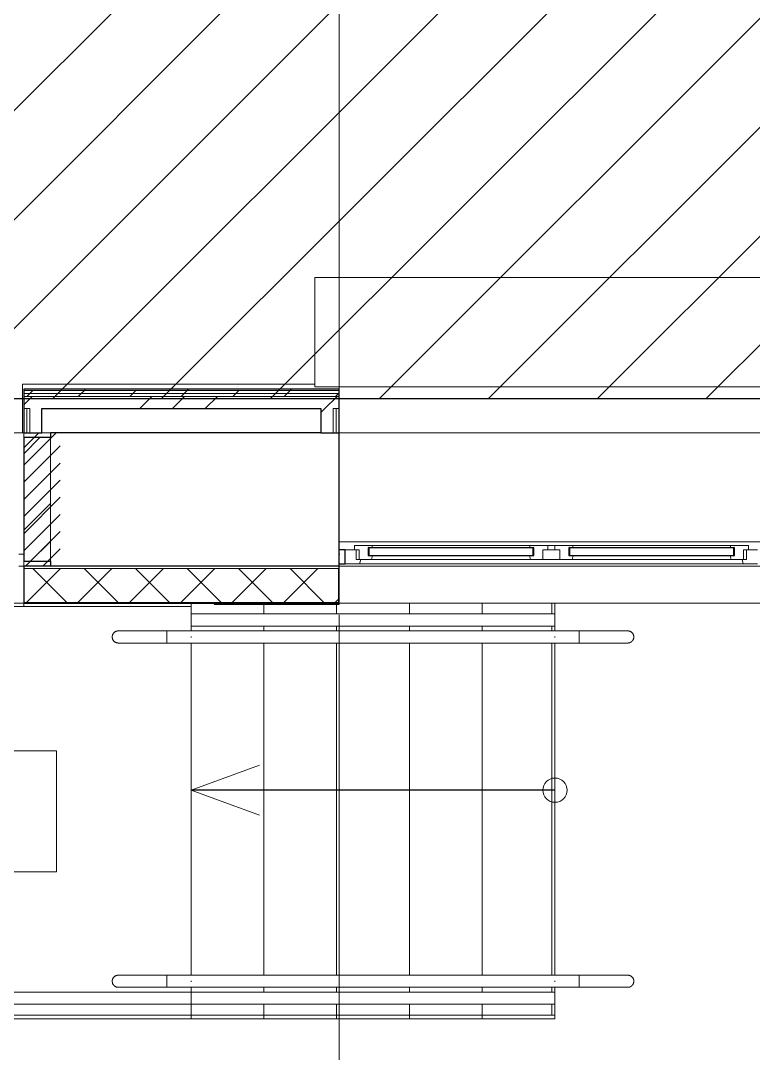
# Model space of a CAD drawing. Header units: millimetres. Extents: x -259809 to 472825, y -397243 to 31861.
# Drawn here: x -47818 to -44798, y -339792 to -335532 of the extents above; entities that cross this region are included whole.
import ezdxf

# ---------------------------------------------------------------- set-up
doc = ezdxf.new("R2010")
doc.units = ezdxf.units.MM
doc.linetypes.add('ADSK_Линия сетки', pattern=[25, 20, -2.5, 0, -2.5])
doc.linetypes.add('ADSK_Штриховая_ш2 п1_5', pattern=[4.5, 3, -1.5])
for name, color, linetype, lineweight in [('_ Окна', 252, 'Continuous', 30), ('Аннотация', 252, 'Continuous', 18), ('Двери', 252, 'Continuous', 9), ('Лестницы', 252, 'Continuous', 9), ('лс', 5, 'Continuous', 30), ('Ограждение', 252, 'Continuous', 9), ('Окна', 252, 'Continuous', 9), ('Оси', 252, 'Continuous', 9), ('Стены внутренние', 252, 'Continuous', 18), ('Стены наружные', 252, 'Continuous', 18), ('Стены штриховка', 7, 'Continuous', 9)]:
    doc.layers.add(name, color=color, linetype=linetype, lineweight=lineweight)
doc.layers.add('Узлы', color=252, linetype='Continuous')

# ---------------------------------------------------------------- blocks, each defined once
blk = doc.blocks.new('1 этаж')
at = {"layer": 'Двери', "lineweight": 18, "true_color": 0x636466}
h = blk.add_hatch(dxfattribs=at)
h.set_pattern_fill('FP_2', color=251, angle=180, style=0, pattern_type=2)
h.set_pattern_definition([(225, (-48530.8, 15179.687), (35.3553, -35.3553), [])])
h.paths.add_polyline_path([(-47805.8, 14904.7), (-47655.8, 14904.7), (-47655.8, 15454.7), (-47805.8, 15454.7), (-47805.8, 15086.7)])
h.paths.add_polyline_path([(-49505.8, 14904.7), (-49505.8, 15454.7), (-49655.8, 15454.7), (-49655.8, 14904.7), (-49546.1, 14904.7)])
at = {"layer": '_ Окна', "color": 251, "true_color": 0x636466}
for p, q in [((-46480.8, 14972.7), (-46505.8, 14972.7)), ((-46480.8, 14914.7), (-46480.8, 14972.7)), ((-46382.8, 14980.7), (-46385.8, 14980.7)), ((-46385.8, 14980.7), (-46385.8, 14948.7)), ((-45705.8, 14980.7), (-46382.8, 14980.7)), ((-46382.8, 14980.7), (-46382.8, 14948.7)), ((-46382.8, 14948.7), (-46382.8, 14980.7)), ((-45705.8, 14948.7), (-45705.8, 14980.7)), ((-45705.8, 14980.7), (-45705.8, 14948.7)), ((-45702.8, 14980.7), (-45705.8, 14980.7)), ((-45702.8, 14948.7), (-45702.8, 14980.7)), ((-45555.8, 14980.7), (-45558.8, 14980.7)), ((-45558.8, 14980.7), (-45558.8, 14948.7)), ((-44878.8, 14980.7), (-45555.8, 14980.7)), ((-45555.8, 14980.7), (-45555.8, 14948.7)), ((-45555.8, 14948.7), (-45555.8, 14980.7)), ((-44878.8, 14948.7), (-44878.8, 14980.7)), ((-44878.8, 14980.7), (-44878.8, 14948.7)), ((-44875.8, 14980.7), (-44878.8, 14980.7)), ((-44875.8, 14948.7), (-44875.8, 14980.7)), ((-46505.8, 14914.7), (-46480.8, 14914.7)), ((-46385.8, 14948.7), (-46382.8, 14948.7)), ((-46382.8, 14948.7), (-45705.8, 14948.7)), ((-45705.8, 14948.7), (-45702.8, 14948.7)), ((-45558.8, 14948.7), (-45555.8, 14948.7)), ((-45555.8, 14948.7), (-44878.8, 14948.7)), ((-44878.8, 14948.7), (-44875.8, 14948.7))]:
    blk.add_line(p, q, dxfattribs=at)
at = {"layer": '_ Окна', "color": 251, "lineweight": 18, "true_color": 0x636466}
for p, q in [((-46442.8, 14972.7), (-46480.8, 14972.7)), ((-46480.8, 14972.7), (-46480.8, 14914.7)), ((-46386.8, 14989.7), (-46442.8, 14989.7)), ((-46442.8, 14989.7), (-46442.8, 14972.7)), ((-46442.8, 14972.7), (-46422.8, 14972.7)), ((-46434.8, 14931.7), (-46434.8, 14972.7)), ((-46422.8, 14972.7), (-46422.8, 14931.7)), ((-46385.8, 14988.7), (-46386.8, 14989.7)), ((-46384.8, 14989.7), (-46385.8, 14988.7)), ((-46385.8, 14948.7), (-46385.8, 14980.7)), ((-46385.8, 14980.7), (-46367.8, 14980.7)), ((-46370.2, 14989.7), (-46384.8, 14989.7)), ((-46367.8, 14980.7), (-46370.2, 14989.7)), ((-45718.4, 14989.7), (-45720.8, 14980.7)), ((-45720.8, 14980.7), (-45702.8, 14980.7)), ((-45703.8, 14989.7), (-45718.4, 14989.7)), ((-45702.8, 14988.7), (-45703.8, 14989.7)), ((-45701.8, 14989.7), (-45702.8, 14988.7)), ((-45702.8, 14980.7), (-45702.8, 14948.7)), ((-45645.8, 14989.7), (-45701.8, 14989.7)), ((-45665.8, 14931.7), (-45665.8, 14972.7)), ((-45665.8, 14972.7), (-45645.8, 14972.7)), ((-45645.8, 14972.7), (-45645.8, 14989.7)), ((-45559.8, 14989.7), (-45615.8, 14989.7)), ((-45615.8, 14989.7), (-45615.8, 14972.7)), ((-45615.8, 14972.7), (-45595.8, 14972.7)), ((-45595.8, 14972.7), (-45595.8, 14931.7)), ((-45558.8, 14988.7), (-45559.8, 14989.7)), ((-45557.8, 14989.7), (-45558.8, 14988.7)), ((-45558.8, 14948.7), (-45558.8, 14980.7)), ((-45558.8, 14980.7), (-45540.8, 14980.7)), ((-45543.2, 14989.7), (-45557.8, 14989.7)), ((-45540.8, 14980.7), (-45543.2, 14989.7)), ((-44891.4, 14989.7), (-44893.8, 14980.7)), ((-44893.8, 14980.7), (-44875.8, 14980.7)), ((-44876.8, 14989.7), (-44891.4, 14989.7)), ((-44875.8, 14988.7), (-44876.8, 14989.7)), ((-44874.8, 14989.7), (-44875.8, 14988.7)), ((-44875.8, 14980.7), (-44875.8, 14948.7)), ((-44818.8, 14989.7), (-44874.8, 14989.7)), ((-44838.8, 14931.7), (-44838.8, 14972.7)), ((-44838.8, 14972.7), (-44818.8, 14972.7)), ((-44826.8, 14972.7), (-44826.8, 14931.7)), ((-44818.8, 14972.7), (-44818.8, 14989.7)), ((-44780.8, 14972.7), (-44818.8, 14972.7)), ((-46480.8, 14914.7), (-46421.4, 14914.7)), ((-46422.8, 14931.7), (-46434.8, 14931.7)), ((-46422.8, 14931.7), (-46372.4, 14931.7)), ((-46421.4, 14914.7), (-46416.8, 14931.7)), ((-46367.8, 14948.7), (-46385.8, 14948.7)), ((-46372.4, 14931.7), (-46367.8, 14948.7)), ((-45702.8, 14948.7), (-45720.8, 14948.7)), ((-45720.8, 14948.7), (-45716.2, 14931.7)), ((-45716.2, 14931.7), (-45665.8, 14931.7)), ((-45595.8, 14931.7), (-45545.4, 14931.7)), ((-45540.8, 14948.7), (-45558.8, 14948.7)), ((-45545.4, 14931.7), (-45540.8, 14948.7)), ((-44875.8, 14948.7), (-44893.8, 14948.7)), ((-44893.8, 14948.7), (-44889.2, 14931.7)), ((-44889.2, 14931.7), (-44838.8, 14931.7)), ((-44844.8, 14931.7), (-44840.2, 14914.7)), ((-44840.2, 14914.7), (-44780.8, 14914.7)), ((-44826.8, 14931.7), (-44838.8, 14931.7))]:
    blk.add_line(p, q, dxfattribs=at)
at = {"layer": 'Аннотация', "color": 251, "lineweight": 20, "true_color": 0x636466}
for p, q in [((-48970.3, 14143.7), (-47670.3, 14143.7)), ((-47670.3, 14143.7), (-47670.3, 13643.7)), ((-47115.8, 13980.7), (-46833.9, 14083.3)), ((-47115.8, 13980.7), (-46833.9, 13878.1)), ((-47670.3, 13643.7), (-48970.3, 13643.7))]:
    blk.add_line(p, q, dxfattribs=at)
blk.add_circle((-45615.8, 13980.7), 50, dxfattribs=at)
at = {"layer": 'Двери', "color": 251, "linetype": 'ADSK_Штриховая_ш2 п1_5', "true_color": 0x636466}
for p, q in [((-47655.8, 15454.7), (-47805.8, 15454.7)), ((-47805.8, 15454.7), (-47805.8, 14904.7)), ((-47805.8, 14904.7), (-47655.8, 14904.7))]:
    blk.add_line(p, q, dxfattribs=at)
at = {"layer": 'Двери', "color": 251, "true_color": 0x636466}
for p, q in [((-47805.8, 14954.7), (-47825.8, 14954.7)), ((-47805.8, 14904.7), (-47805.8, 14954.7)), ((-47825.8, 14904.7), (-47805.8, 14904.7))]:
    blk.add_line(p, q, dxfattribs=at)
at = {"layer": 'Лестницы', "color": 251, "true_color": 0x636466}
for p, q in [((-47752.2, 14904.7), (-47805.8, 14904.7)), ((-47115.8, 14707.7), (-47115.8, 14737.7)), ((-47115.8, 14707.7), (-47115.8, 14737.7)), ((-46815.8, 14707.7), (-46815.8, 14747.7)), ((-46815.8, 14707.7), (-46815.8, 14747.7)), ((-46515.8, 14707.7), (-46515.8, 14747.8)), ((-46515.8, 14707.7), (-46515.8, 14747.8)), ((-46215.8, 14707.7), (-46215.8, 14752.7)), ((-46215.8, 14707.7), (-46215.8, 14752.7)), ((-45915.8, 14707.7), (-45915.8, 14752.7)), ((-45915.8, 14707.7), (-45915.8, 14752.7)), ((-47115.8, 14637.7), (-47115.8, 14657.7)), ((-47115.8, 14637.7), (-47115.8, 14657.7)), ((-46815.8, 14637.7), (-46815.8, 14657.7)), ((-46815.8, 14637.7), (-46815.8, 14657.7)), ((-46515.8, 14637.7), (-46515.8, 14657.7)), ((-46515.8, 14637.7), (-46515.8, 14657.7)), ((-46215.8, 14637.7), (-46215.8, 14657.7)), ((-46215.8, 14637.7), (-46215.8, 14657.7)), ((-45915.8, 14637.7), (-45915.8, 14657.7)), ((-45915.8, 14637.7), (-45915.8, 14657.7)), ((-47115.8, 13217.7), (-47115.8, 14587.7)), ((-47115.8, 13217.7), (-47115.8, 14587.7)), ((-46815.8, 13217.7), (-46815.8, 14587.7)), ((-46815.8, 13217.7), (-46815.8, 14587.7)), ((-46515.8, 13217.7), (-46515.8, 14587.7)), ((-46515.8, 13217.7), (-46515.8, 14587.7)), ((-46215.8, 13217.7), (-46215.8, 14587.7)), ((-46215.8, 13217.7), (-46215.8, 14587.7)), ((-45915.8, 13217.7), (-45915.8, 14587.7)), ((-45915.8, 13217.7), (-45915.8, 14587.7)), ((-47115.8, 13147.7), (-47115.8, 13167.7)), ((-47115.8, 13147.7), (-47115.8, 13167.7)), ((-46815.8, 13147.7), (-46815.8, 13167.7)), ((-46815.8, 13147.7), (-46815.8, 13167.7)), ((-46515.8, 13147.7), (-46515.8, 13167.7)), ((-46515.8, 13147.7), (-46515.8, 13167.7)), ((-46215.8, 13147.7), (-46215.8, 13167.7)), ((-46215.8, 13147.7), (-46215.8, 13167.7)), ((-45915.8, 13147.7), (-45915.8, 13167.7)), ((-45915.8, 13147.7), (-45915.8, 13167.7)), ((-47115.8, 13052.7), (-47115.8, 13097.7)), ((-47115.8, 13052.7), (-47115.8, 13097.7)), ((-46815.8, 13052.7), (-46815.8, 13097.7)), ((-46815.8, 13052.7), (-46815.8, 13097.7)), ((-46515.8, 13052.7), (-46515.8, 13097.7)), ((-46515.8, 13052.7), (-46515.8, 13097.7)), ((-46215.8, 13052.7), (-46215.8, 13097.7)), ((-46215.8, 13052.7), (-46215.8, 13097.7)), ((-45915.8, 13052.7), (-45915.8, 13097.7)), ((-45915.8, 13052.7), (-45915.8, 13097.7)), ((-49645.8, 13052.7), (-47115.8, 13052.7)), ((-46815.8, 13052.7), (-47115.8, 13052.7)), ((-46515.8, 13052.7), (-46815.8, 13052.7)), ((-46215.8, 13052.7), (-46515.8, 13052.7)), ((-45915.8, 13052.7), (-46215.8, 13052.7)), ((-45628.8, 13052.7), (-45915.8, 13052.7))]:
    blk.add_line(p, q, dxfattribs=at)
at = {"layer": 'Ограждение', "color": 251, "true_color": 0x636466}
for p, q in [((-46605.8, 15644.7), (-46605.8, 16094.7)), ((-41855.8, 16094.7), (-46605.8, 16094.7)), ((-47810.8, 15454.7), (-47810.8, 15654.7)), ((-47810.8, 15654.7), (-46605.8, 15654.7)), ((-41855.8, 15644.7), (-46605.8, 15644.7)), ((-46505.8, 15634.7), (-46505.8, 15644.7)), ((-47810.8, 15454.7), (-47805.8, 15454.7)), ((-47730.8, 15454.7), (-47695.8, 15454.7)), ((-46505.8, 15454.7), (-44755.8, 15454.7)), ((-46505.8, 15004.7), (-44755.8, 15004.7)), ((-47115.8, 14657.7), (-47115.8, 14707.7)), ((-45615.8, 14707.7), (-47115.8, 14707.7)), ((-45615.8, 14707.7), (-45615.8, 14657.7)), ((-45615.8, 14657.7), (-47115.8, 14657.7)), ((-47121.9, 14637.7), (-47215.8, 14637.7)), ((-47215.8, 14587.7), (-47215.8, 14637.7)), ((-47115.8, 14637.7), (-47215.8, 14637.7)), ((-47215.8, 14615), (-47215.8, 14610.3)), ((-47215.8, 14612.7), (-47215.8, 14615)), ((-47215.8, 14610.3), (-47215.8, 14612.7)), ((-45621.9, 14637.7), (-47121.9, 14637.7)), ((-45615.8, 14637.7), (-47115.8, 14637.7)), ((-45515.8, 14637.7), (-45616.4, 14637.7)), ((-45515.8, 14637.7), (-45615.8, 14637.7)), ((-45515.8, 14587.7), (-45515.8, 14637.7)), ((-45515.8, 14610.3), (-45515.8, 14615)), ((-45515.8, 14615), (-45515.8, 14612.7)), ((-45515.8, 14612.7), (-45515.8, 14610.3)), ((-47215.8, 14587.7), (-47121.9, 14587.7)), ((-47115.8, 14587.7), (-47215.8, 14587.7)), ((-47121.9, 14587.7), (-45621.9, 14587.7)), ((-45615.8, 14587.7), (-47115.8, 14587.7)), ((-45616.4, 14587.7), (-45515.8, 14587.7)), ((-45515.8, 14587.7), (-45615.8, 14587.7)), ((-47121.9, 13217.7), (-47215.8, 13217.7)), ((-47215.8, 13167.7), (-47215.8, 13217.7)), ((-47115.8, 13217.7), (-47215.8, 13217.7)), ((-45621.9, 13217.7), (-47121.9, 13217.7)), ((-45615.8, 13217.7), (-47115.8, 13217.7)), ((-45515.8, 13217.7), (-45616.4, 13217.7)), ((-45515.8, 13217.7), (-45615.8, 13217.7)), ((-45515.8, 13167.7), (-45515.8, 13217.7)), ((-47215.8, 13195), (-47215.8, 13190.3)), ((-47215.8, 13192.7), (-47215.8, 13195)), ((-47215.8, 13190.3), (-47215.8, 13192.7)), ((-47215.8, 13167.7), (-47121.9, 13167.7)), ((-47115.8, 13167.7), (-47215.8, 13167.7)), ((-47121.9, 13167.7), (-45621.9, 13167.7)), ((-45615.8, 13167.7), (-47115.8, 13167.7)), ((-45616.4, 13167.7), (-45515.8, 13167.7)), ((-45515.8, 13167.7), (-45615.8, 13167.7)), ((-45515.8, 13190.3), (-45515.8, 13195)), ((-45515.8, 13195), (-45515.8, 13192.7)), ((-45515.8, 13192.7), (-45515.8, 13190.3)), ((-47115.8, 13147.7), (-49550.8, 13147.7)), ((-47115.8, 13097.7), (-47115.8, 13147.7)), ((-45615.8, 13147.7), (-47115.8, 13147.7)), ((-47115.8, 13120.3), (-47115.8, 13125)), ((-45615.8, 13147.7), (-45615.8, 13097.7)), ((-49600.8, 13097.7), (-47115.8, 13097.7)), ((-45615.8, 13097.7), (-47115.8, 13097.7))]:
    blk.add_line(p, q, dxfattribs=at)
at = {"layer": 'Ограждение', "color": 251, "true_color": 0x636466, "flags": 128}
for points in [[(-47440.8, 14612.7), (-47440.8, 14613.7), (-47440.7, 14614.7), (-47440.6, 14615.7), (-47440.5, 14616.7), (-47440.3, 14617.7), (-47440.1, 14618.6), (-47439.8, 14619.6), (-47439.5, 14620.6), (-47439.2, 14621.5), (-47438.8, 14622.4), (-47438.4, 14623.3), (-47438, 14624.2), (-47437.5, 14625.1), (-47437, 14626), (-47436.4, 14626.8), (-47435.9, 14627.6), (-47435.2, 14628.4), (-47434.6, 14629.2), (-47433.9, 14629.9), (-47433.2, 14630.6), (-47432.5, 14631.3), (-47431.7, 14632), (-47430.9, 14632.6), (-47430.1, 14633.2), (-47429.3, 14633.7), (-47428.5, 14634.2), (-47427.6, 14634.7), (-47426.7, 14635.2), (-47425.8, 14635.6), (-47424.9, 14636), (-47423.9, 14636.3), (-47423, 14636.6), (-47422, 14636.9), (-47421, 14637.1), (-47420.1, 14637.3), (-47419.1, 14637.5), (-47418.1, 14637.6), (-47417.1, 14637.7), (-47416.1, 14637.7), (-47415.8, 14637.7)], [(-47415.8, 14587.7), (-47416.8, 14587.7), (-47417.8, 14587.8), (-47418.8, 14587.9), (-47419.8, 14588), (-47420.8, 14588.2), (-47421.7, 14588.4), (-47422.7, 14588.7), (-47423.7, 14589), (-47424.6, 14589.3), (-47425.5, 14589.7), (-47426.5, 14590.1), (-47427.3, 14590.5), (-47428.2, 14591), (-47429.1, 14591.5), (-47429.9, 14592.1), (-47430.7, 14592.6), (-47431.5, 14593.2), (-47432.3, 14593.9), (-47433, 14594.6), (-47433.7, 14595.3), (-47434.4, 14596), (-47435.1, 14596.8), (-47435.7, 14597.5), (-47436.3, 14598.3), (-47436.8, 14599.2), (-47437.4, 14600), (-47437.9, 14600.9), (-47438.3, 14601.8), (-47438.7, 14602.7), (-47439.1, 14603.6), (-47439.4, 14604.6), (-47439.8, 14605.5), (-47440, 14606.5), (-47440.2, 14607.5), (-47440.4, 14608.4), (-47440.6, 14609.4), (-47440.7, 14610.4), (-47440.8, 14611.4), (-47440.8, 14612.4), (-47440.8, 14612.7)], [(-47215.8, 14637.7), (-47223.8, 14637.7), (-47231.8, 14637.7), (-47239.7, 14637.7), (-47247.7, 14637.7), (-47255.5, 14637.7), (-47263.3, 14637.7), (-47271.1, 14637.7), (-47278.7, 14637.7), (-47286.3, 14637.7), (-47293.7, 14637.7), (-47301, 14637.7), (-47308.2, 14637.7), (-47315.2, 14637.7), (-47322, 14637.7), (-47328.7, 14637.7), (-47335.2, 14637.7), (-47341.6, 14637.7), (-47347.7, 14637.7), (-47353.6, 14637.7), (-47359.3, 14637.7), (-47364.7, 14637.7), (-47369.9, 14637.7), (-47374.9, 14637.7), (-47379.6, 14637.7), (-47384.1, 14637.7), (-47388.3, 14637.7), (-47392.2, 14637.7), (-47395.8, 14637.7), (-47399.2, 14637.7), (-47402.2, 14637.7), (-47405, 14637.7), (-47407.4, 14637.7), (-47409.5, 14637.7), (-47411.4, 14637.7), (-47412.9, 14637.7), (-47414.1, 14637.7), (-47415, 14637.7), (-47415.5, 14637.7), (-47415.8, 14637.7), (-47415.8, 14637.7)], [(-47415.8, 14637.7), (-47415.6, 14637.7), (-47415.2, 14637.7), (-47414.4, 14637.7), (-47413.2, 14637.7), (-47411.8, 14637.7), (-47410.1, 14637.7), (-47408, 14637.7), (-47405.6, 14637.7), (-47403, 14637.7), (-47400, 14637.7), (-47396.8, 14637.7), (-47393.2, 14637.7), (-47389.4, 14637.7), (-47385.3, 14637.7), (-47380.9, 14637.7), (-47376.2, 14637.7), (-47371.3, 14637.7), (-47366.2, 14637.7), (-47360.8, 14637.7), (-47355.1, 14637.7), (-47349.3, 14637.7), (-47343.2, 14637.7), (-47337, 14637.7), (-47330.5, 14637.7), (-47323.9, 14637.7), (-47317, 14637.7), (-47310.1, 14637.7), (-47302.9, 14637.7), (-47295.7, 14637.7), (-47288.3, 14637.7), (-47280.8, 14637.7), (-47273.1, 14637.7), (-47265.4, 14637.7), (-47257.6, 14637.7), (-47249.8, 14637.7), (-47241.9, 14637.7), (-47233.9, 14637.7), (-47226, 14637.7), (-47218, 14637.7), (-47215.8, 14637.7)], [(-45515.8, 14637.7), (-45507.8, 14637.7), (-45499.8, 14637.7), (-45491.9, 14637.7), (-45483.9, 14637.7), (-45476.1, 14637.7), (-45468.3, 14637.7), (-45460.5, 14637.7), (-45452.9, 14637.7), (-45445.3, 14637.7), (-45437.9, 14637.7), (-45430.6, 14637.7), (-45423.4, 14637.7), (-45416.4, 14637.7), (-45409.6, 14637.7), (-45402.9, 14637.7), (-45396.4, 14637.7), (-45390, 14637.7), (-45383.9, 14637.7), (-45378, 14637.7), (-45372.3, 14637.7), (-45366.9, 14637.7), (-45361.7, 14637.7), (-45356.7, 14637.7), (-45352, 14637.7), (-45347.5, 14637.7), (-45343.3, 14637.7), (-45339.4, 14637.7), (-45335.8, 14637.7), (-45332.4, 14637.7), (-45329.4, 14637.7), (-45326.6, 14637.7), (-45324.2, 14637.7), (-45322.1, 14637.7), (-45320.2, 14637.7), (-45318.7, 14637.7), (-45317.5, 14637.7), (-45316.6, 14637.7), (-45316.1, 14637.7), (-45315.8, 14637.7), (-45315.8, 14637.7)], [(-45315.8, 14637.7), (-45316, 14637.7), (-45316.4, 14637.7), (-45317.2, 14637.7), (-45318.4, 14637.7), (-45319.8, 14637.7), (-45321.5, 14637.7), (-45323.6, 14637.7), (-45326, 14637.7), (-45328.6, 14637.7), (-45331.6, 14637.7), (-45334.9, 14637.7), (-45338.4, 14637.7), (-45342.2, 14637.7), (-45346.4, 14637.7), (-45350.7, 14637.7), (-45355.4, 14637.7), (-45360.3, 14637.7), (-45365.4, 14637.7), (-45370.8, 14637.7), (-45376.5, 14637.7), (-45382.3, 14637.7), (-45388.4, 14637.7), (-45394.6, 14637.7), (-45401.1, 14637.7), (-45407.7, 14637.7), (-45414.6, 14637.7), (-45421.5, 14637.7), (-45428.7, 14637.7), (-45435.9, 14637.7), (-45443.3, 14637.7), (-45450.8, 14637.7), (-45458.5, 14637.7), (-45466.2, 14637.7), (-45474, 14637.7), (-45481.8, 14637.7), (-45489.7, 14637.7), (-45497.7, 14637.7), (-45505.6, 14637.7), (-45513.6, 14637.7), (-45515.8, 14637.7)], [(-45315.8, 14637.7), (-45314.8, 14637.7), (-45313.8, 14637.6), (-45312.8, 14637.5), (-45311.8, 14637.4), (-45310.8, 14637.2), (-45309.9, 14637), (-45308.9, 14636.7), (-45307.9, 14636.4), (-45307, 14636.1), (-45306.1, 14635.7), (-45305.2, 14635.3), (-45304.3, 14634.9), (-45303.4, 14634.4), (-45302.5, 14633.9), (-45301.7, 14633.3), (-45300.9, 14632.7), (-45300.1, 14632.1), (-45299.3, 14631.5), (-45298.6, 14630.8), (-45297.9, 14630.1), (-45297.2, 14629.4), (-45296.5, 14628.6), (-45295.9, 14627.8), (-45295.3, 14627), (-45294.8, 14626.2), (-45294.2, 14625.3), (-45293.8, 14624.5), (-45293.3, 14623.6), (-45292.9, 14622.7), (-45292.5, 14621.7), (-45292.2, 14620.8), (-45291.9, 14619.9), (-45291.6, 14618.9), (-45291.4, 14617.9), (-45291.2, 14616.9), (-45291, 14615.9), (-45290.9, 14615), (-45290.8, 14614), (-45290.8, 14613), (-45290.8, 14612.7)], [(-45290.8, 14612.7), (-45290.8, 14611.7), (-45290.9, 14610.7), (-45291, 14609.7), (-45291.1, 14608.7), (-45291.3, 14607.7), (-45291.5, 14606.7), (-45291.8, 14605.8), (-45292.1, 14604.8), (-45292.4, 14603.9), (-45292.8, 14603), (-45293.2, 14602), (-45293.6, 14601.1), (-45294.1, 14600.3), (-45294.6, 14599.4), (-45295.2, 14598.6), (-45295.7, 14597.8), (-45296.4, 14597), (-45297, 14596.2), (-45297.7, 14595.5), (-45298.4, 14594.8), (-45299.1, 14594.1), (-45299.9, 14593.4), (-45300.7, 14592.8), (-45301.5, 14592.2), (-45302.3, 14591.7), (-45303.1, 14591.1), (-45304, 14590.6), (-45304.9, 14590.2), (-45305.8, 14589.8), (-45306.7, 14589.4), (-45307.7, 14589), (-45308.6, 14588.7), (-45309.6, 14588.5), (-45310.6, 14588.2), (-45311.6, 14588.1), (-45312.5, 14587.9), (-45313.5, 14587.8), (-45314.5, 14587.7), (-45315.5, 14587.7), (-45315.8, 14587.7)], [(-47215.8, 14587.7), (-47223.8, 14587.7), (-47231.8, 14587.7), (-47239.7, 14587.7), (-47247.7, 14587.7), (-47255.5, 14587.7), (-47263.3, 14587.7), (-47271.1, 14587.7), (-47278.7, 14587.7), (-47286.3, 14587.7), (-47293.7, 14587.7), (-47301, 14587.7), (-47308.2, 14587.7), (-47315.2, 14587.7), (-47322, 14587.7), (-47328.7, 14587.7), (-47335.2, 14587.7), (-47341.6, 14587.7), (-47347.7, 14587.7), (-47353.6, 14587.7), (-47359.3, 14587.7), (-47364.7, 14587.7), (-47369.9, 14587.7), (-47374.9, 14587.7), (-47379.6, 14587.7), (-47384.1, 14587.7), (-47388.3, 14587.7), (-47392.2, 14587.7), (-47395.8, 14587.7), (-47399.2, 14587.7), (-47402.2, 14587.7), (-47405, 14587.7), (-47407.4, 14587.7), (-47409.5, 14587.7), (-47411.4, 14587.7), (-47412.9, 14587.7), (-47414.1, 14587.7), (-47415, 14587.7), (-47415.5, 14587.7), (-47415.8, 14587.7), (-47415.8, 14587.7)], [(-47415.8, 14587.7), (-47415.6, 14587.7), (-47415.2, 14587.7), (-47414.4, 14587.7), (-47413.2, 14587.7), (-47411.8, 14587.7), (-47410.1, 14587.7), (-47408, 14587.7), (-47405.6, 14587.7), (-47403, 14587.7), (-47400, 14587.7), (-47396.8, 14587.7), (-47393.2, 14587.7), (-47389.4, 14587.7), (-47385.3, 14587.7), (-47380.9, 14587.7), (-47376.2, 14587.7), (-47371.3, 14587.7), (-47366.2, 14587.7), (-47360.8, 14587.7), (-47355.1, 14587.7), (-47349.3, 14587.7), (-47343.2, 14587.7), (-47337, 14587.7), (-47330.5, 14587.7), (-47323.9, 14587.7), (-47317, 14587.7), (-47310.1, 14587.7), (-47302.9, 14587.7), (-47295.7, 14587.7), (-47288.3, 14587.7), (-47280.8, 14587.7), (-47273.1, 14587.7), (-47265.4, 14587.7), (-47257.6, 14587.7), (-47249.8, 14587.7), (-47241.9, 14587.7), (-47233.9, 14587.7), (-47226, 14587.7), (-47218, 14587.7), (-47215.8, 14587.7)], [(-45515.8, 14587.7), (-45507.8, 14587.7), (-45499.8, 14587.7), (-45491.9, 14587.7), (-45483.9, 14587.7), (-45476.1, 14587.7), (-45468.3, 14587.7), (-45460.5, 14587.7), (-45452.9, 14587.7), (-45445.3, 14587.7), (-45437.9, 14587.7), (-45430.6, 14587.7), (-45423.4, 14587.7), (-45416.4, 14587.7), (-45409.6, 14587.7), (-45402.9, 14587.7), (-45396.4, 14587.7), (-45390, 14587.7), (-45383.9, 14587.7), (-45378, 14587.7), (-45372.3, 14587.7), (-45366.9, 14587.7), (-45361.7, 14587.7), (-45356.7, 14587.7), (-45352, 14587.7), (-45347.5, 14587.7), (-45343.3, 14587.7), (-45339.4, 14587.7), (-45335.8, 14587.7), (-45332.4, 14587.7), (-45329.4, 14587.7), (-45326.6, 14587.7), (-45324.2, 14587.7), (-45322.1, 14587.7), (-45320.2, 14587.7), (-45318.7, 14587.7), (-45317.5, 14587.7), (-45316.6, 14587.7), (-45316.1, 14587.7), (-45315.8, 14587.7), (-45315.8, 14587.7)], [(-45315.8, 14587.7), (-45316, 14587.7), (-45316.4, 14587.7), (-45317.2, 14587.7), (-45318.4, 14587.7), (-45319.8, 14587.7), (-45321.5, 14587.7), (-45323.6, 14587.7), (-45326, 14587.7), (-45328.6, 14587.7), (-45331.6, 14587.7), (-45334.9, 14587.7), (-45338.4, 14587.7), (-45342.2, 14587.7), (-45346.4, 14587.7), (-45350.7, 14587.7), (-45355.4, 14587.7), (-45360.3, 14587.7), (-45365.4, 14587.7), (-45370.8, 14587.7), (-45376.5, 14587.7), (-45382.3, 14587.7), (-45388.4, 14587.7), (-45394.6, 14587.7), (-45401.1, 14587.7), (-45407.7, 14587.7), (-45414.6, 14587.7), (-45421.5, 14587.7), (-45428.7, 14587.7), (-45435.9, 14587.7), (-45443.3, 14587.7), (-45450.8, 14587.7), (-45458.5, 14587.7), (-45466.2, 14587.7), (-45474, 14587.7), (-45481.8, 14587.7), (-45489.7, 14587.7), (-45497.7, 14587.7), (-45505.6, 14587.7), (-45513.6, 14587.7), (-45515.8, 14587.7)], [(-47440.8, 13192.7), (-47440.8, 13193.7), (-47440.7, 13194.7), (-47440.6, 13195.7), (-47440.5, 13196.7), (-47440.3, 13197.7), (-47440.1, 13198.6), (-47439.8, 13199.6), (-47439.5, 13200.6), (-47439.2, 13201.5), (-47438.8, 13202.4), (-47438.4, 13203.3), (-47438, 13204.2), (-47437.5, 13205.1), (-47437, 13206), (-47436.4, 13206.8), (-47435.9, 13207.6), (-47435.2, 13208.4), (-47434.6, 13209.2), (-47433.9, 13209.9), (-47433.2, 13210.6), (-47432.5, 13211.3), (-47431.7, 13212), (-47430.9, 13212.6), (-47430.1, 13213.2), (-47429.3, 13213.7), (-47428.5, 13214.2), (-47427.6, 13214.7), (-47426.7, 13215.2), (-47425.8, 13215.6), (-47424.9, 13216), (-47423.9, 13216.3), (-47423, 13216.6), (-47422, 13216.9), (-47421, 13217.1), (-47420.1, 13217.3), (-47419.1, 13217.5), (-47418.1, 13217.6), (-47417.1, 13217.7), (-47416.1, 13217.7), (-47415.8, 13217.7)], [(-47215.8, 13217.7), (-47223.8, 13217.7), (-47231.8, 13217.7), (-47239.7, 13217.7), (-47247.7, 13217.7), (-47255.5, 13217.7), (-47263.3, 13217.7), (-47271.1, 13217.7), (-47278.7, 13217.7), (-47286.3, 13217.7), (-47293.7, 13217.7), (-47301, 13217.7), (-47308.2, 13217.7), (-47315.2, 13217.7), (-47322, 13217.7), (-47328.7, 13217.7), (-47335.2, 13217.7), (-47341.6, 13217.7), (-47347.7, 13217.7), (-47353.6, 13217.7), (-47359.3, 13217.7), (-47364.7, 13217.7), (-47369.9, 13217.7), (-47374.9, 13217.7), (-47379.6, 13217.7), (-47384.1, 13217.7), (-47388.3, 13217.7), (-47392.2, 13217.7), (-47395.8, 13217.7), (-47399.2, 13217.7), (-47402.2, 13217.7), (-47405, 13217.7), (-47407.4, 13217.7), (-47409.5, 13217.7), (-47411.4, 13217.7), (-47412.9, 13217.7), (-47414.1, 13217.7), (-47415, 13217.7), (-47415.5, 13217.7), (-47415.8, 13217.7), (-47415.8, 13217.7)], [(-47415.8, 13217.7), (-47415.6, 13217.7), (-47415.2, 13217.7), (-47414.4, 13217.7), (-47413.2, 13217.7), (-47411.8, 13217.7), (-47410.1, 13217.7), (-47408, 13217.7), (-47405.6, 13217.7), (-47403, 13217.7), (-47400, 13217.7), (-47396.8, 13217.7), (-47393.2, 13217.7), (-47389.4, 13217.7), (-47385.3, 13217.7), (-47380.9, 13217.7), (-47376.2, 13217.7), (-47371.3, 13217.7), (-47366.2, 13217.7), (-47360.8, 13217.7), (-47355.1, 13217.7), (-47349.3, 13217.7), (-47343.2, 13217.7), (-47337, 13217.7), (-47330.5, 13217.7), (-47323.9, 13217.7), (-47317, 13217.7), (-47310.1, 13217.7), (-47302.9, 13217.7), (-47295.7, 13217.7), (-47288.3, 13217.7), (-47280.8, 13217.7), (-47273.1, 13217.7), (-47265.4, 13217.7), (-47257.6, 13217.7), (-47249.8, 13217.7), (-47241.9, 13217.7), (-47233.9, 13217.7), (-47226, 13217.7), (-47218, 13217.7), (-47215.8, 13217.7)], [(-45515.8, 13217.7), (-45507.8, 13217.7), (-45499.8, 13217.7), (-45491.9, 13217.7), (-45483.9, 13217.7), (-45476.1, 13217.7), (-45468.3, 13217.7), (-45460.5, 13217.7), (-45452.9, 13217.7), (-45445.3, 13217.7), (-45437.9, 13217.7), (-45430.6, 13217.7), (-45423.4, 13217.7), (-45416.4, 13217.7), (-45409.6, 13217.7), (-45402.9, 13217.7), (-45396.4, 13217.7), (-45390, 13217.7), (-45383.9, 13217.7), (-45378, 13217.7), (-45372.3, 13217.7), (-45366.9, 13217.7), (-45361.7, 13217.7), (-45356.7, 13217.7), (-45352, 13217.7), (-45347.5, 13217.7), (-45343.3, 13217.7), (-45339.4, 13217.7), (-45335.8, 13217.7), (-45332.4, 13217.7), (-45329.4, 13217.7), (-45326.6, 13217.7), (-45324.2, 13217.7), (-45322.1, 13217.7), (-45320.2, 13217.7), (-45318.7, 13217.7), (-45317.5, 13217.7), (-45316.6, 13217.7), (-45316.1, 13217.7), (-45315.8, 13217.7), (-45315.8, 13217.7)], [(-45315.8, 13217.7), (-45316, 13217.7), (-45316.4, 13217.7), (-45317.2, 13217.7), (-45318.4, 13217.7), (-45319.8, 13217.7), (-45321.5, 13217.7), (-45323.6, 13217.7), (-45326, 13217.7), (-45328.6, 13217.7), (-45331.6, 13217.7), (-45334.9, 13217.7), (-45338.4, 13217.7), (-45342.2, 13217.7), (-45346.4, 13217.7), (-45350.7, 13217.7), (-45355.4, 13217.7), (-45360.3, 13217.7), (-45365.4, 13217.7), (-45370.8, 13217.7), (-45376.5, 13217.7), (-45382.3, 13217.7), (-45388.4, 13217.7), (-45394.6, 13217.7), (-45401.1, 13217.7), (-45407.7, 13217.7), (-45414.6, 13217.7), (-45421.5, 13217.7), (-45428.7, 13217.7), (-45435.9, 13217.7), (-45443.3, 13217.7), (-45450.8, 13217.7), (-45458.5, 13217.7), (-45466.2, 13217.7), (-45474, 13217.7), (-45481.8, 13217.7), (-45489.7, 13217.7), (-45497.7, 13217.7), (-45505.6, 13217.7), (-45513.6, 13217.7), (-45515.8, 13217.7)], [(-45315.8, 13217.7), (-45314.8, 13217.7), (-45313.8, 13217.6), (-45312.8, 13217.5), (-45311.8, 13217.4), (-45310.8, 13217.2), (-45309.9, 13217), (-45308.9, 13216.7), (-45307.9, 13216.4), (-45307, 13216.1), (-45306.1, 13215.7), (-45305.2, 13215.3), (-45304.3, 13214.9), (-45303.4, 13214.4), (-45302.5, 13213.9), (-45301.7, 13213.3), (-45300.9, 13212.7), (-45300.1, 13212.1), (-45299.3, 13211.5), (-45298.6, 13210.8), (-45297.9, 13210.1), (-45297.2, 13209.4), (-45296.5, 13208.6), (-45295.9, 13207.8), (-45295.3, 13207), (-45294.8, 13206.2), (-45294.2, 13205.3), (-45293.8, 13204.5), (-45293.3, 13203.6), (-45292.9, 13202.7), (-45292.5, 13201.7), (-45292.2, 13200.8), (-45291.9, 13199.9), (-45291.6, 13198.9), (-45291.4, 13197.9), (-45291.2, 13196.9), (-45291, 13195.9), (-45290.9, 13195), (-45290.8, 13194), (-45290.8, 13193), (-45290.8, 13192.7)], [(-47415.8, 13167.7), (-47416.8, 13167.7), (-47417.8, 13167.8), (-47418.8, 13167.9), (-47419.8, 13168), (-47420.8, 13168.2), (-47421.7, 13168.4), (-47422.7, 13168.7), (-47423.7, 13169), (-47424.6, 13169.3), (-47425.5, 13169.7), (-47426.5, 13170.1), (-47427.3, 13170.5), (-47428.2, 13171), (-47429.1, 13171.5), (-47429.9, 13172.1), (-47430.7, 13172.6), (-47431.5, 13173.2), (-47432.3, 13173.9), (-47433, 13174.6), (-47433.7, 13175.3), (-47434.4, 13176), (-47435.1, 13176.8), (-47435.7, 13177.5), (-47436.3, 13178.3), (-47436.8, 13179.2), (-47437.4, 13180), (-47437.9, 13180.9), (-47438.3, 13181.8), (-47438.7, 13182.7), (-47439.1, 13183.6), (-47439.4, 13184.6), (-47439.8, 13185.5), (-47440, 13186.5), (-47440.2, 13187.5), (-47440.4, 13188.4), (-47440.6, 13189.4), (-47440.7, 13190.4), (-47440.8, 13191.4), (-47440.8, 13192.4), (-47440.8, 13192.7)], [(-47215.8, 13167.7), (-47223.8, 13167.7), (-47231.8, 13167.7), (-47239.7, 13167.7), (-47247.7, 13167.7), (-47255.5, 13167.7), (-47263.3, 13167.7), (-47271.1, 13167.7), (-47278.7, 13167.7), (-47286.3, 13167.7), (-47293.7, 13167.7), (-47301, 13167.7), (-47308.2, 13167.7), (-47315.2, 13167.7), (-47322, 13167.7), (-47328.7, 13167.7), (-47335.2, 13167.7), (-47341.6, 13167.7), (-47347.7, 13167.7), (-47353.6, 13167.7), (-47359.3, 13167.7), (-47364.7, 13167.7), (-47369.9, 13167.7), (-47374.9, 13167.7), (-47379.6, 13167.7), (-47384.1, 13167.7), (-47388.3, 13167.7), (-47392.2, 13167.7), (-47395.8, 13167.7), (-47399.2, 13167.7), (-47402.2, 13167.7), (-47405, 13167.7), (-47407.4, 13167.7), (-47409.5, 13167.7), (-47411.4, 13167.7), (-47412.9, 13167.7), (-47414.1, 13167.7), (-47415, 13167.7), (-47415.5, 13167.7), (-47415.8, 13167.7), (-47415.8, 13167.7)], [(-47415.8, 13167.7), (-47415.6, 13167.7), (-47415.2, 13167.7), (-47414.4, 13167.7), (-47413.2, 13167.7), (-47411.8, 13167.7), (-47410.1, 13167.7), (-47408, 13167.7), (-47405.6, 13167.7), (-47403, 13167.7), (-47400, 13167.7), (-47396.8, 13167.7), (-47393.2, 13167.7), (-47389.4, 13167.7), (-47385.3, 13167.7), (-47380.9, 13167.7), (-47376.2, 13167.7), (-47371.3, 13167.7), (-47366.2, 13167.7), (-47360.8, 13167.7), (-47355.1, 13167.7), (-47349.3, 13167.7), (-47343.2, 13167.7), (-47337, 13167.7), (-47330.5, 13167.7), (-47323.9, 13167.7), (-47317, 13167.7), (-47310.1, 13167.7), (-47302.9, 13167.7), (-47295.7, 13167.7), (-47288.3, 13167.7), (-47280.8, 13167.7), (-47273.1, 13167.7), (-47265.4, 13167.7), (-47257.6, 13167.7), (-47249.8, 13167.7), (-47241.9, 13167.7), (-47233.9, 13167.7), (-47226, 13167.7), (-47218, 13167.7), (-47215.8, 13167.7)], [(-45515.8, 13167.7), (-45507.8, 13167.7), (-45499.8, 13167.7), (-45491.9, 13167.7), (-45483.9, 13167.7), (-45476.1, 13167.7), (-45468.3, 13167.7), (-45460.5, 13167.7), (-45452.9, 13167.7), (-45445.3, 13167.7), (-45437.9, 13167.7), (-45430.6, 13167.7), (-45423.4, 13167.7), (-45416.4, 13167.7), (-45409.6, 13167.7), (-45402.9, 13167.7), (-45396.4, 13167.7), (-45390, 13167.7), (-45383.9, 13167.7), (-45378, 13167.7), (-45372.3, 13167.7), (-45366.9, 13167.7), (-45361.7, 13167.7), (-45356.7, 13167.7), (-45352, 13167.7), (-45347.5, 13167.7), (-45343.3, 13167.7), (-45339.4, 13167.7), (-45335.8, 13167.7), (-45332.4, 13167.7), (-45329.4, 13167.7), (-45326.6, 13167.7), (-45324.2, 13167.7), (-45322.1, 13167.7), (-45320.2, 13167.7), (-45318.7, 13167.7), (-45317.5, 13167.7), (-45316.6, 13167.7), (-45316.1, 13167.7), (-45315.8, 13167.7), (-45315.8, 13167.7)], [(-45315.8, 13167.7), (-45316, 13167.7), (-45316.4, 13167.7), (-45317.2, 13167.7), (-45318.4, 13167.7), (-45319.8, 13167.7), (-45321.5, 13167.7), (-45323.6, 13167.7), (-45326, 13167.7), (-45328.6, 13167.7), (-45331.6, 13167.7), (-45334.9, 13167.7), (-45338.4, 13167.7), (-45342.2, 13167.7), (-45346.4, 13167.7), (-45350.7, 13167.7), (-45355.4, 13167.7), (-45360.3, 13167.7), (-45365.4, 13167.7), (-45370.8, 13167.7), (-45376.5, 13167.7), (-45382.3, 13167.7), (-45388.4, 13167.7), (-45394.6, 13167.7), (-45401.1, 13167.7), (-45407.7, 13167.7), (-45414.6, 13167.7), (-45421.5, 13167.7), (-45428.7, 13167.7), (-45435.9, 13167.7), (-45443.3, 13167.7), (-45450.8, 13167.7), (-45458.5, 13167.7), (-45466.2, 13167.7), (-45474, 13167.7), (-45481.8, 13167.7), (-45489.7, 13167.7), (-45497.7, 13167.7), (-45505.6, 13167.7), (-45513.6, 13167.7), (-45515.8, 13167.7)], [(-45290.8, 13192.7), (-45290.8, 13191.7), (-45290.9, 13190.7), (-45291, 13189.7), (-45291.1, 13188.7), (-45291.3, 13187.7), (-45291.5, 13186.7), (-45291.8, 13185.8), (-45292.1, 13184.8), (-45292.4, 13183.9), (-45292.8, 13183), (-45293.2, 13182), (-45293.6, 13181.1), (-45294.1, 13180.3), (-45294.6, 13179.4), (-45295.2, 13178.6), (-45295.7, 13177.8), (-45296.4, 13177), (-45297, 13176.2), (-45297.7, 13175.5), (-45298.4, 13174.8), (-45299.1, 13174.1), (-45299.9, 13173.4), (-45300.7, 13172.8), (-45301.5, 13172.2), (-45302.3, 13171.7), (-45303.1, 13171.1), (-45304, 13170.6), (-45304.9, 13170.2), (-45305.8, 13169.8), (-45306.7, 13169.4), (-45307.7, 13169), (-45308.6, 13168.7), (-45309.6, 13168.5), (-45310.6, 13168.2), (-45311.6, 13168.1), (-45312.5, 13167.9), (-45313.5, 13167.8), (-45314.5, 13167.7), (-45315.5, 13167.7), (-45315.8, 13167.7)]]:
    blk.add_lwpolyline(points, dxfattribs=at)
at = {"layer": 'Ограждение', "color": 251, "true_color": 0x636466}
for points in [[(-47115.8, 14614.8), (-47115.8, 14614.1), (-47115.8, 14612.7), (-47115.8, 14611.3), (-47115.8, 14610.6)], [(-45615.8, 14614.8), (-45615.8, 14614.1), (-45615.8, 14612.7), (-45615.8, 14611.3), (-45615.8, 14610.6)], [(-47115.8, 13194.8), (-47115.8, 13194.1), (-47115.8, 13192.7), (-47115.8, 13191.3), (-47115.8, 13190.6)], [(-45615.8, 13194.8), (-45615.8, 13194.1), (-45615.8, 13192.7), (-45615.8, 13191.3), (-45615.8, 13190.6)]]:
    blk.add_open_spline(points, degree=3, dxfattribs=at)
at = {"layer": 'Окна', "color": 251, "true_color": 0x636466}
for p, q in [((-46384.8, 14989.7), (-46386.8, 14989.7)), ((-45718.4, 14989.7), (-46370.2, 14989.7)), ((-45701.8, 14989.7), (-45703.8, 14989.7)), ((-45645.8, 14989.7), (-45615.8, 14989.7)), ((-45615.8, 14972.7), (-45645.8, 14972.7)), ((-45557.8, 14989.7), (-45559.8, 14989.7)), ((-44891.4, 14989.7), (-45543.2, 14989.7)), ((-44874.8, 14989.7), (-44876.8, 14989.7)), ((-46421.4, 14914.7), (-44840.2, 14914.7)), ((-46372.4, 14931.7), (-45716.2, 14931.7)), ((-45595.8, 14931.7), (-45665.8, 14931.7)), ((-45545.4, 14931.7), (-44889.2, 14931.7))]:
    blk.add_line(p, q, dxfattribs=at)
at = {"layer": 'Оси', "color": 251, "linetype": 'ADSK_Линия сетки', "ltscale": 100, "true_color": 0x636466}
for p, q in [((-46505.8, 32205.3), (-46505.8, 10954.7)), ((-805.8, 15454.7), (-72528.1, 15454.7))]:
    blk.add_line(p, q, dxfattribs=at)
at = {"layer": 'Стены внутренние', "color": 251, "true_color": 0x636466}
for p, q in [((-49495.8, 15454.7), (-47810.8, 15454.7)), ((-47695.8, 15434.7), (-47695.8, 14924.7)), ((-44755.8, 14904.7), (-46505.8, 14904.7)), ((-47805.8, 14752.7), (-47897.8, 14752.7)), ((-44755.8, 14752.7), (-46505.8, 14752.7))]:
    blk.add_line(p, q, dxfattribs=at)
at = {"layer": 'Стены внутренние', "color": 251, "lineweight": 30, "true_color": 0x636466}
for p, q in [((-46580.8, 15454.7), (-47695.8, 15454.7)), ((-47695.8, 15454.7), (-47695.8, 15434.7)), ((-46505.8, 14904.7), (-46505.8, 15454.7)), ((-47695.8, 14924.7), (-47695.8, 14904.7)), ((-47805.8, 14894.7), (-47805.8, 14752.7)), ((-46505.8, 14752.7), (-46505.8, 14894.7)), ((-47805.8, 14752.7), (-46505.8, 14752.7))]:
    blk.add_line(p, q, dxfattribs=at)
at = {"layer": 'Стены внутренние', "color": 251, "linetype": 'Continuous', "lineweight": 9, "true_color": 0x636466}
for p, q in [((-47803.8, 14893.4), (-47805.8, 14890)), ((-47794.4, 14754.7), (-47654.4, 14894.7)), ((-47628.6, 14754.7), (-47768.6, 14894.7)), ((-47582.3, 14754.7), (-47442.3, 14894.7)), ((-47416.5, 14754.7), (-47556.5, 14894.7)), ((-47370.2, 14754.7), (-47230.2, 14894.7)), ((-47204.4, 14754.7), (-47344.4, 14894.7)), ((-47158, 14754.7), (-47018, 14894.7)), ((-46992.2, 14754.7), (-47132.2, 14894.7)), ((-46945.9, 14754.7), (-46805.9, 14894.7)), ((-46780.1, 14754.7), (-46920.1, 14894.7)), ((-46733.8, 14754.7), (-46593.8, 14894.7)), ((-46568, 14754.7), (-46708, 14894.7)), ((-47531.9, 14754.7), (-47533.1, 14752.7)), ((-46736.2, 14752.7), (-46737.4, 14754.7)), ((-46710.7, 14754.7), (-46711.9, 14752.7)), ((-46521.6, 14754.7), (-46507.8, 14768.5))]:
    blk.add_line(p, q, dxfattribs=at)
at = {"layer": 'Стены наружные', "color": 251, "lineweight": 30, "true_color": 0x636466}
for p, q in [((-46505.8, 15634.7), (-47805.8, 15634.7)), ((-47805.8, 15634.7), (-47805.8, 15454.7)), ((-46505.8, 15454.7), (-46505.8, 15634.7)), ((-47730.8, 15554.7), (-46580.8, 15554.7)), ((-47730.8, 15454.7), (-47730.8, 15554.7)), ((-46580.8, 15554.7), (-46580.8, 15454.7)), ((-47805.8, 15454.7), (-47730.8, 15454.7)), ((-47695.8, 15434.7), (-47805.8, 15434.7)), ((-47805.8, 15434.7), (-47805.8, 14924.7)), ((-46580.8, 15454.7), (-46505.8, 15454.7)), ((-47805.8, 14924.7), (-47695.8, 14924.7)), ((-46505.8, 14904.7), (-47805.8, 14904.7)), ((-47805.8, 14904.7), (-47805.8, 14894.7)), ((-46505.8, 14894.7), (-46505.8, 14904.7)), ((-46505.8, 14752.7), (-47020.8, 14752.7)), ((-47020.8, 14752.7), (-47020.8, 14747.7)), ((-47020.8, 14747.7), (-46505.8, 14747.7)), ((-46505.8, 14747.7), (-46505.8, 14752.7))]:
    blk.add_line(p, q, dxfattribs=at)
at = {"layer": 'Стены наружные', "color": 251, "linetype": 'Continuous', "lineweight": 9, "true_color": 0x636466}
for p, q in [((-47555.8, 15629.7), (-47550.8, 15634.7)), ((-47131.6, 15629.7), (-47126.6, 15634.7)), ((-46707.3, 15629.7), (-46702.3, 15634.7)), ((-47805.8, 15569.7), (-47770.8, 15604.7)), ((-47793, 15604.7), (-47780.5, 15617.2)), ((-47780.5, 15617.2), (-47768, 15629.7)), ((-47580.8, 15604.7), (-47568.3, 15617.2)), ((-47568.3, 15617.2), (-47555.8, 15629.7)), ((-47368.7, 15604.7), (-47356.2, 15617.2)), ((-47356.2, 15617.2), (-47343.7, 15629.7)), ((-47327.4, 15554.7), (-47277.4, 15604.7)), ((-47192.4, 15554.7), (-47142.4, 15604.7)), ((-47156.6, 15604.7), (-47144.1, 15617.2)), ((-47144.1, 15617.2), (-47131.6, 15629.7)), ((-47057.5, 15554.7), (-47007.5, 15604.7)), ((-46944.4, 15604.7), (-46931.9, 15617.2)), ((-46931.9, 15617.2), (-46919.4, 15629.7)), ((-46732.3, 15604.7), (-46719.8, 15617.2)), ((-46719.8, 15617.2), (-46707.3, 15629.7)), ((-46564, 15554.7), (-46514, 15604.7)), ((-46520.2, 15604.7), (-46507.7, 15617.2)), ((-46507.7, 15617.2), (-46505.8, 15619.1)), ((-46580.8, 15537.9), (-46564, 15554.7)), ((-47805.8, 15367.9), (-47739, 15434.7)), ((-47805.8, 15053.6), (-47695.8, 15163.6)), ((-47777.5, 14924.7), (-47695.8, 15006.4)), ((-46733.3, 14747.7), (-46736.2, 14752.7)), ((-46711.9, 14752.7), (-46714.8, 14747.7))]:
    blk.add_line(p, q, dxfattribs=at)
at = {"layer": 'Стены наружные', "color": 251, "true_color": 0x636466}
for p, q in [((-47115.8, 14737.7), (-47897.8, 14737.7)), ((-47805.8, 14752.7), (-47805.8, 14737.7)), ((-47115.8, 14752.7), (-47115.8, 14737.7)), ((-45628.8, 14707.7), (-45628.8, 14752.7)), ((-45615.8, 14752.7), (-45615.8, 14707.7)), ((-45628.8, 14637.7), (-45628.8, 14657.7)), ((-45615.8, 14657.7), (-45615.8, 14637.7)), ((-45628.8, 13217.7), (-45628.8, 14587.7)), ((-45615.8, 14587.7), (-45615.8, 13217.7)), ((-45628.8, 13147.7), (-45628.8, 13167.7)), ((-45615.8, 13167.7), (-45615.8, 13147.7)), ((-45628.8, 13052.7), (-45628.8, 13097.7)), ((-45615.8, 13097.7), (-45615.8, 13037.7)), ((-45615.8, 13037.7), (-49660.8, 13037.7)), ((-49645.8, 13052.7), (-45615.8, 13052.7)), ((-47115.8, 13037.7), (-47115.8, 13052.7)), ((-46815.8, 13052.7), (-46815.8, 13037.7)), ((-46515.8, 13052.7), (-46515.8, 13037.7)), ((-46215.8, 13052.7), (-46215.8, 13037.7)), ((-45915.8, 13037.7), (-45915.8, 13052.7))]:
    blk.add_line(p, q, dxfattribs=at)
at = {"layer": 'Стены штриховка', "color": 251, "true_color": 0x636466}
for p, q in [((-47805.8, 15629.7), (-46505.8, 15629.7)), ((-46505.8, 15617.2), (-47805.8, 15617.2)), ((-46505.8, 15604.7), (-47805.8, 15604.7)), ((-47780.8, 15554.7), (-47805.8, 15554.7)), ((-47793.3, 15454.7), (-47793.3, 15554.7)), ((-47780.8, 15454.7), (-47780.8, 15554.7)), ((-46530.8, 15454.7), (-46530.8, 15554.7)), ((-46505.8, 15554.7), (-46530.8, 15554.7)), ((-46518.3, 15454.7), (-46518.3, 15554.7)), ((-46505.8, 14894.7), (-47805.8, 14894.7)), ((-47803.8, 14754.7), (-47803.8, 14894.7)), ((-46507.8, 14894.7), (-46507.8, 14754.7)), ((-46507.8, 14754.7), (-47803.8, 14754.7))]:
    blk.add_line(p, q, dxfattribs=at)
at = {"layer": 'Узлы', "color": 251, "true_color": 0x636466}
blk.add_line((-45615.8, 13980.7), (-47115.8, 13980.7), dxfattribs=at)

msp = doc.modelspace()

# ---------------------------------------------------------------- hatches: boundary and pattern name
at = {"layer": 'лс', "lineweight": 5}
h = msp.add_hatch(dxfattribs=at)
h.set_pattern_fill('ANSI31', color=3, scale=100)
h.set_pattern_definition([(45, (-39913.94, 14176.16), (-224.5064, 224.5064), [])])
h.paths.add_polyline_path([(-35213.6, -333449.6), (-37353, -333449.6), (-37353, -331868.2), (-52807.4, -331868.2), (-52807.4, -337092.2), (-35910.1, -337092.2), (-35910.1, -335694.5), (-35213.6, -335694.5)])
edge = h.paths.add_edge_path(flags=16)
edge.add_ellipse((-51525, -332459.6), major_axis=(911.9, 0), ratio=0.29514, start_angle=0, end_angle=360)
h.paths.add_polyline_path([(-52003.5, -332731.8), (-51074.9, -332731.8), (-51074.9, -332223.2), (-52003.5, -332223.2)], flags=24)

# ---------------------------------------------------------------- linework, layer by layer
at = {"layer": 'лс', "color": 3, "lineweight": 30}
msp.add_lwpolyline([(-52807.4, -337092.2), (-52807.4, -331868.2), (-37353, -331868.2), (-37353, -333449.6), (-35213.6, -333449.6), (-35213.6, -335694.5), (-35910.1, -335694.5), (-35910.1, -337092.2)], close=True, dxfattribs=at)

# ---------------------------------------------------------------- block references
msp.add_blockref('1 этаж', (0, -352686.9))

doc.saveas('drawing.dxf')
